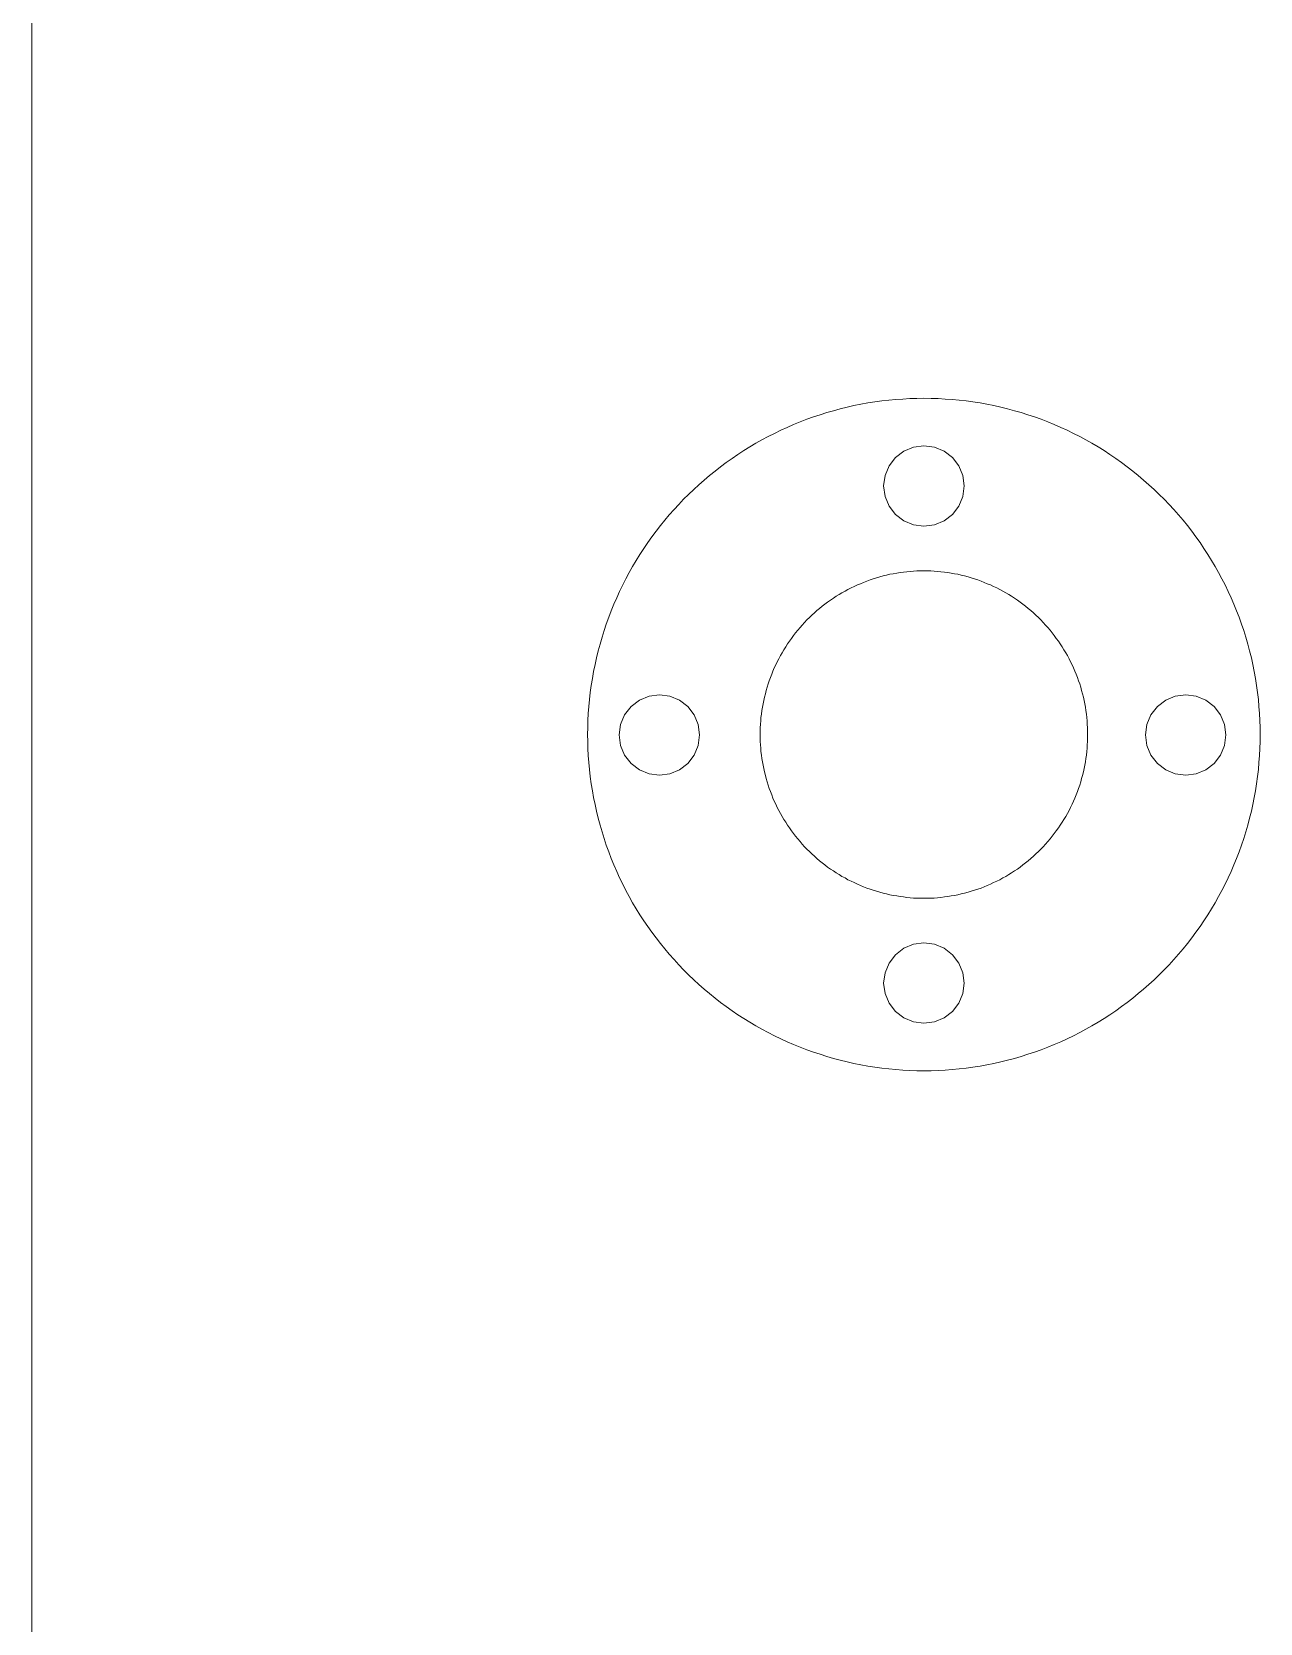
# Model space of a CAD drawing. Extents: x -144 to 2042, y -154 to 468.
# Drawn here: x 1391.7 to 1475.8, y 157 to 265.8 of the extents above; entities that cross this region are included whole.
import ezdxf

# ---------------------------------------------------------------- set-up
doc = ezdxf.new("R2010")
doc.units = 0
doc.layers.add('Layer0', color=7, linetype='BYLAYER', lineweight=5)

msp = doc.modelspace()

# ---------------------------------------------------------------- linework, layer by layer
at = {"layer": 'Layer0'}
for p, q in [((1391.75, -153.74), (1391.75, 467.66)), ((1449.88, 240.56), (1449.4, 240.49)), ((1450.36, 240.61), (1449.88, 240.56)), ((1450.84, 240.66), (1450.36, 240.61)), ((1451.32, 240.69), (1450.84, 240.66)), ((1451.8, 240.72), (1451.32, 240.69)), ((1452.28, 240.73), (1451.8, 240.72)), ((1452.76, 240.74), (1452.28, 240.73)), ((1453.25, 240.73), (1452.76, 240.74)), ((1453.73, 240.72), (1453.25, 240.73)), ((1454.21, 240.69), (1453.73, 240.72)), ((1454.69, 240.66), (1454.21, 240.69)), ((1455.17, 240.61), (1454.69, 240.66)), ((1455.65, 240.56), (1455.17, 240.61)), ((1456.12, 240.49), (1455.65, 240.56)), ((1445.2, 239.46), (1444.75, 239.3)), ((1445.66, 239.61), (1445.2, 239.46)), ((1446.12, 239.76), (1445.66, 239.61)), ((1446.58, 239.89), (1446.12, 239.76)), ((1447.04, 240.02), (1446.58, 239.89)), ((1447.51, 240.13), (1447.04, 240.02)), ((1447.98, 240.24), (1447.51, 240.13)), ((1448.45, 240.33), (1447.98, 240.24)), ((1448.93, 240.42), (1448.45, 240.33)), ((1449.4, 240.49), (1448.93, 240.42)), ((1456.6, 240.42), (1456.12, 240.49)), ((1457.07, 240.33), (1456.6, 240.42)), ((1457.55, 240.24), (1457.07, 240.33)), ((1458.02, 240.13), (1457.55, 240.24)), ((1458.48, 240.02), (1458.02, 240.13)), ((1458.95, 239.89), (1458.48, 240.02)), ((1459.41, 239.76), (1458.95, 239.89)), ((1459.87, 239.61), (1459.41, 239.76)), ((1460.33, 239.46), (1459.87, 239.61)), ((1460.78, 239.3), (1460.33, 239.46)), ((1442.97, 238.55), (1442.54, 238.34)), ((1443.41, 238.75), (1442.97, 238.55)), ((1443.85, 238.94), (1443.41, 238.75)), ((1444.3, 239.12), (1443.85, 238.94)), ((1444.75, 239.3), (1444.3, 239.12)), ((1461.23, 239.12), (1460.78, 239.3)), ((1461.68, 238.94), (1461.23, 239.12)), ((1462.12, 238.75), (1461.68, 238.94)), ((1462.56, 238.55), (1462.12, 238.75)), ((1462.99, 238.34), (1462.56, 238.55)), ((1440.85, 237.41), (1440.44, 237.16)), ((1441.26, 237.66), (1440.85, 237.41)), ((1441.68, 237.89), (1441.26, 237.66)), ((1442.11, 238.12), (1441.68, 237.89)), ((1442.54, 238.34), (1442.11, 238.12)), ((1452.05, 237.4), (1451.39, 237.12)), ((1452.76, 237.49), (1452.05, 237.4)), ((1453.48, 237.4), (1452.76, 237.49)), ((1454.14, 237.12), (1453.48, 237.4)), ((1463.42, 238.12), (1462.99, 238.34)), ((1463.84, 237.89), (1463.42, 238.12)), ((1464.26, 237.66), (1463.84, 237.89)), ((1464.68, 237.41), (1464.26, 237.66)), ((1465.09, 237.16), (1464.68, 237.41)), ((1439.24, 236.35), (1438.86, 236.06)), ((1439.64, 236.63), (1439.24, 236.35)), ((1440.04, 236.9), (1439.64, 236.63)), ((1440.44, 237.16), (1440.04, 236.9)), ((1450.82, 236.68), (1450.38, 236.11)), ((1451.39, 237.12), (1450.82, 236.68)), ((1454.71, 236.68), (1454.14, 237.12)), ((1455.15, 236.11), (1454.71, 236.68)), ((1465.49, 236.9), (1465.09, 237.16)), ((1465.89, 236.63), (1465.49, 236.9)), ((1466.28, 236.35), (1465.89, 236.63)), ((1466.67, 236.06), (1466.28, 236.35)), ((1437.73, 235.15), (1437.37, 234.83)), ((1438.1, 235.46), (1437.73, 235.15)), ((1438.48, 235.76), (1438.1, 235.46)), ((1438.86, 236.06), (1438.48, 235.76)), ((1450.11, 235.45), (1450.01, 234.74)), ((1450.38, 236.11), (1450.11, 235.45)), ((1455.42, 235.45), (1455.15, 236.11)), ((1455.51, 234.74), (1455.42, 235.45)), ((1467.05, 235.76), (1466.67, 236.06)), ((1467.42, 235.46), (1467.05, 235.76)), ((1467.79, 235.15), (1467.42, 235.46)), ((1468.15, 234.83), (1467.79, 235.15)), ((1436.67, 234.17), (1436.33, 233.83)), ((1437.02, 234.51), (1436.67, 234.17)), ((1437.37, 234.83), (1437.02, 234.51)), ((1450.01, 234.74), (1450.11, 234.03)), ((1450.11, 234.03), (1450.38, 233.36)), ((1455.15, 233.36), (1455.42, 234.03)), ((1455.42, 234.03), (1455.51, 234.74)), ((1468.51, 234.51), (1468.15, 234.83)), ((1468.86, 234.17), (1468.51, 234.51)), ((1469.2, 233.83), (1468.86, 234.17)), ((1435.67, 233.13), (1435.35, 232.77)), ((1436, 233.48), (1435.67, 233.13)), ((1436.33, 233.83), (1436, 233.48)), ((1450.38, 233.36), (1450.82, 232.8)), ((1454.71, 232.8), (1455.15, 233.36)), ((1469.53, 233.48), (1469.2, 233.83)), ((1469.86, 233.13), (1469.53, 233.48)), ((1470.17, 232.77), (1469.86, 233.13)), ((1434.74, 232.03), (1434.44, 231.65)), ((1435.04, 232.4), (1434.74, 232.03)), ((1435.35, 232.77), (1435.04, 232.4)), ((1450.82, 232.8), (1451.39, 232.36)), ((1451.39, 232.36), (1452.05, 232.08)), ((1452.05, 232.08), (1452.76, 231.99)), ((1452.76, 231.99), (1453.48, 232.08)), ((1453.48, 232.08), (1454.14, 232.36)), ((1454.14, 232.36), (1454.71, 232.8)), ((1470.49, 232.4), (1470.17, 232.77)), ((1470.79, 232.03), (1470.49, 232.4)), ((1471.08, 231.65), (1470.79, 232.03)), ((1433.88, 230.87), (1433.61, 230.47)), ((1434.16, 231.26), (1433.88, 230.87)), ((1434.44, 231.65), (1434.16, 231.26)), ((1471.37, 231.26), (1471.08, 231.65)), ((1471.65, 230.87), (1471.37, 231.26)), ((1471.92, 230.47), (1471.65, 230.87)), ((1433.34, 230.06), (1433.09, 229.65)), ((1433.61, 230.47), (1433.34, 230.06)), ((1472.18, 230.06), (1471.92, 230.47)), ((1472.44, 229.65), (1472.18, 230.06)), ((1432.61, 228.82), (1432.38, 228.4)), ((1432.84, 229.24), (1432.61, 228.82)), ((1433.09, 229.65), (1432.84, 229.24)), ((1449.98, 228.59), (1449.75, 228.53)), ((1450.21, 228.64), (1449.98, 228.59)), ((1450.43, 228.7), (1450.21, 228.64)), ((1450.66, 228.74), (1450.43, 228.7)), ((1450.9, 228.78), (1450.66, 228.74)), ((1451.13, 228.82), (1450.9, 228.78)), ((1451.36, 228.85), (1451.13, 228.82)), ((1451.59, 228.88), (1451.36, 228.85)), ((1451.83, 228.9), (1451.59, 228.88)), ((1452.06, 228.92), (1451.83, 228.9)), ((1452.29, 228.93), (1452.06, 228.92)), ((1452.53, 228.94), (1452.29, 228.93)), ((1452.76, 228.94), (1452.53, 228.94)), ((1453, 228.94), (1452.76, 228.94)), ((1453.23, 228.93), (1453, 228.94)), ((1453.47, 228.92), (1453.23, 228.93)), ((1453.7, 228.9), (1453.47, 228.92)), ((1453.93, 228.88), (1453.7, 228.9)), ((1454.17, 228.85), (1453.93, 228.88)), ((1454.4, 228.82), (1454.17, 228.85)), ((1454.63, 228.78), (1454.4, 228.82)), ((1454.86, 228.74), (1454.63, 228.78)), ((1455.09, 228.7), (1454.86, 228.74)), ((1455.32, 228.64), (1455.09, 228.7)), ((1455.55, 228.59), (1455.32, 228.64)), ((1455.78, 228.53), (1455.55, 228.59)), ((1472.68, 229.24), (1472.44, 229.65)), ((1472.92, 228.82), (1472.68, 229.24)), ((1473.15, 228.4), (1472.92, 228.82)), ((1431.95, 227.53), (1431.75, 227.09)), ((1432.16, 227.97), (1431.95, 227.53)), ((1432.38, 228.4), (1432.16, 227.97)), ((1447.37, 227.55), (1447.16, 227.44)), ((1447.57, 227.67), (1447.37, 227.55)), ((1447.78, 227.77), (1447.57, 227.67)), ((1447.99, 227.87), (1447.78, 227.77)), ((1448.21, 227.97), (1447.99, 227.87)), ((1448.42, 228.06), (1448.21, 227.97)), ((1448.64, 228.15), (1448.42, 228.06)), ((1448.86, 228.24), (1448.64, 228.15)), ((1449.08, 228.32), (1448.86, 228.24)), ((1449.3, 228.39), (1449.08, 228.32)), ((1449.53, 228.46), (1449.3, 228.39)), ((1449.75, 228.53), (1449.53, 228.46)), ((1456, 228.46), (1455.78, 228.53)), ((1456.22, 228.39), (1456, 228.46)), ((1456.45, 228.32), (1456.22, 228.39)), ((1456.67, 228.24), (1456.45, 228.32)), ((1456.89, 228.15), (1456.67, 228.24)), ((1457.1, 228.06), (1456.89, 228.15)), ((1457.32, 227.97), (1457.1, 228.06)), ((1457.53, 227.87), (1457.32, 227.97)), ((1457.74, 227.77), (1457.53, 227.87)), ((1457.95, 227.67), (1457.74, 227.77)), ((1458.16, 227.55), (1457.95, 227.67)), ((1458.36, 227.44), (1458.16, 227.55)), ((1473.36, 227.97), (1473.15, 228.4)), ((1473.57, 227.53), (1473.36, 227.97)), ((1473.77, 227.09), (1473.57, 227.53)), ((1431.56, 226.65), (1431.38, 226.21)), ((1431.75, 227.09), (1431.56, 226.65)), ((1445.81, 226.52), (1445.62, 226.37)), ((1445.99, 226.66), (1445.81, 226.52)), ((1446.18, 226.8), (1445.99, 226.66)), ((1446.37, 226.94), (1446.18, 226.8)), ((1446.57, 227.07), (1446.37, 226.94)), ((1446.76, 227.2), (1446.57, 227.07)), ((1446.96, 227.32), (1446.76, 227.2)), ((1447.16, 227.44), (1446.96, 227.32)), ((1458.57, 227.32), (1458.36, 227.44)), ((1458.76, 227.2), (1458.57, 227.32)), ((1458.96, 227.07), (1458.76, 227.2)), ((1459.16, 226.94), (1458.96, 227.07)), ((1459.35, 226.8), (1459.16, 226.94)), ((1459.53, 226.66), (1459.35, 226.8)), ((1459.72, 226.52), (1459.53, 226.66)), ((1459.9, 226.37), (1459.72, 226.52)), ((1473.97, 226.65), (1473.77, 227.09)), ((1474.15, 226.21), (1473.97, 226.65)), ((1431.04, 225.3), (1430.89, 224.85)), ((1431.21, 225.76), (1431.04, 225.3)), ((1431.38, 226.21), (1431.21, 225.76)), ((1444.6, 225.41), (1444.44, 225.23)), ((1444.76, 225.58), (1444.6, 225.41)), ((1444.93, 225.74), (1444.76, 225.58)), ((1445.1, 225.9), (1444.93, 225.74)), ((1445.27, 226.06), (1445.1, 225.9)), ((1445.45, 226.22), (1445.27, 226.06)), ((1445.62, 226.37), (1445.45, 226.22)), ((1460.08, 226.22), (1459.9, 226.37)), ((1460.26, 226.06), (1460.08, 226.22)), ((1460.43, 225.9), (1460.26, 226.06)), ((1460.6, 225.74), (1460.43, 225.9)), ((1460.77, 225.58), (1460.6, 225.74)), ((1460.93, 225.41), (1460.77, 225.58)), ((1461.09, 225.23), (1460.93, 225.41)), ((1474.32, 225.76), (1474.15, 226.21)), ((1474.48, 225.3), (1474.32, 225.76)), ((1474.64, 224.85), (1474.48, 225.3)), ((1430.75, 224.39), (1430.61, 223.92)), ((1430.89, 224.85), (1430.75, 224.39)), ((1443.7, 224.32), (1443.57, 224.13)), ((1443.84, 224.51), (1443.7, 224.32)), ((1443.99, 224.7), (1443.84, 224.51)), ((1444.13, 224.88), (1443.99, 224.7)), ((1444.29, 225.06), (1444.13, 224.88)), ((1444.44, 225.23), (1444.29, 225.06)), ((1461.24, 225.06), (1461.09, 225.23)), ((1461.39, 224.88), (1461.24, 225.06)), ((1461.54, 224.7), (1461.39, 224.88)), ((1461.68, 224.51), (1461.54, 224.7)), ((1461.82, 224.32), (1461.68, 224.51)), ((1461.96, 224.13), (1461.82, 224.32)), ((1474.78, 224.39), (1474.64, 224.85)), ((1474.92, 223.92), (1474.78, 224.39)), ((1430.49, 223.46), (1430.37, 222.99)), ((1430.61, 223.92), (1430.49, 223.46)), ((1442.95, 223.14), (1442.84, 222.93)), ((1443.06, 223.34), (1442.95, 223.14)), ((1443.18, 223.54), (1443.06, 223.34)), ((1443.31, 223.74), (1443.18, 223.54)), ((1443.43, 223.94), (1443.31, 223.74)), ((1443.57, 224.13), (1443.43, 223.94)), ((1462.09, 223.94), (1461.96, 224.13)), ((1462.22, 223.74), (1462.09, 223.94)), ((1462.34, 223.54), (1462.22, 223.74)), ((1462.46, 223.34), (1462.34, 223.54)), ((1462.58, 223.14), (1462.46, 223.34)), ((1462.69, 222.93), (1462.58, 223.14)), ((1475.04, 223.46), (1474.92, 223.92)), ((1475.16, 222.99), (1475.04, 223.46)), ((1430.17, 222.05), (1430.09, 221.58)), ((1430.27, 222.52), (1430.17, 222.05)), ((1430.37, 222.99), (1430.27, 222.52)), ((1442.44, 222.08), (1442.35, 221.86)), ((1442.53, 222.3), (1442.44, 222.08)), ((1442.63, 222.51), (1442.53, 222.3)), ((1442.73, 222.72), (1442.63, 222.51)), ((1442.84, 222.93), (1442.73, 222.72)), ((1462.8, 222.72), (1462.69, 222.93)), ((1462.9, 222.51), (1462.8, 222.72)), ((1463, 222.3), (1462.9, 222.51)), ((1463.09, 222.08), (1463, 222.3)), ((1463.18, 221.86), (1463.09, 222.08)), ((1475.26, 222.52), (1475.16, 222.99)), ((1475.36, 222.05), (1475.26, 222.52)), ((1475.44, 221.58), (1475.36, 222.05)), ((1430.01, 221.1), (1429.94, 220.62)), ((1430.09, 221.58), (1430.01, 221.1)), ((1442.04, 220.98), (1441.98, 220.75)), ((1442.11, 221.2), (1442.04, 220.98)), ((1442.19, 221.42), (1442.11, 221.2)), ((1442.27, 221.64), (1442.19, 221.42)), ((1442.35, 221.86), (1442.27, 221.64)), ((1463.26, 221.64), (1463.18, 221.86)), ((1463.34, 221.42), (1463.26, 221.64)), ((1463.42, 221.2), (1463.34, 221.42)), ((1463.49, 220.98), (1463.42, 221.2)), ((1463.55, 220.75), (1463.49, 220.98)), ((1475.52, 221.1), (1475.44, 221.58)), ((1475.58, 220.62), (1475.52, 221.1)), ((1429.89, 220.14), (1429.84, 219.66)), ((1429.94, 220.62), (1429.89, 220.14)), ((1433.3, 220.09), (1432.73, 219.65)), ((1433.96, 220.36), (1433.3, 220.09)), ((1434.67, 220.46), (1433.96, 220.36)), ((1435.39, 220.36), (1434.67, 220.46)), ((1436.05, 220.09), (1435.39, 220.36)), ((1436.62, 219.65), (1436.05, 220.09)), ((1441.81, 220.07), (1441.76, 219.84)), ((1441.86, 220.3), (1441.81, 220.07)), ((1441.92, 220.53), (1441.86, 220.3)), ((1441.98, 220.75), (1441.92, 220.53)), ((1463.61, 220.53), (1463.55, 220.75)), ((1463.67, 220.3), (1463.61, 220.53)), ((1463.72, 220.07), (1463.67, 220.3)), ((1463.77, 219.84), (1463.72, 220.07)), ((1469.3, 220.09), (1468.73, 219.65)), ((1469.96, 220.36), (1469.3, 220.09)), ((1470.67, 220.46), (1469.96, 220.36)), ((1471.39, 220.36), (1470.67, 220.46)), ((1472.05, 220.09), (1471.39, 220.36)), ((1472.62, 219.65), (1472.05, 220.09)), ((1475.64, 220.14), (1475.58, 220.62)), ((1475.68, 219.66), (1475.64, 220.14)), ((1429.81, 219.18), (1429.78, 218.7)), ((1429.84, 219.66), (1429.81, 219.18)), ((1432.29, 219.08), (1432.02, 218.42)), ((1432.73, 219.65), (1432.29, 219.08)), ((1437.05, 219.08), (1436.62, 219.65)), ((1437.33, 218.42), (1437.05, 219.08)), ((1441.62, 218.91), (1441.6, 218.68)), ((1441.65, 219.14), (1441.62, 218.91)), ((1441.68, 219.38), (1441.65, 219.14)), ((1441.72, 219.61), (1441.68, 219.38)), ((1441.76, 219.84), (1441.72, 219.61)), ((1463.81, 219.61), (1463.77, 219.84)), ((1463.84, 219.38), (1463.81, 219.61)), ((1463.88, 219.14), (1463.84, 219.38)), ((1463.9, 218.91), (1463.88, 219.14)), ((1463.92, 218.68), (1463.9, 218.91)), ((1468.29, 219.08), (1468.02, 218.42)), ((1468.73, 219.65), (1468.29, 219.08)), ((1473.05, 219.08), (1472.62, 219.65)), ((1473.33, 218.42), (1473.05, 219.08)), ((1475.72, 219.18), (1475.68, 219.66)), ((1475.74, 218.7), (1475.72, 219.18)), ((1429.77, 218.22), (1429.76, 217.74)), ((1429.76, 217.74), (1429.77, 217.26)), ((1429.78, 218.7), (1429.77, 218.22)), ((1432.02, 218.42), (1431.92, 217.71)), ((1431.92, 217.71), (1432.02, 216.99)), ((1437.42, 217.71), (1437.33, 218.42)), ((1437.33, 216.99), (1437.42, 217.71)), ((1441.57, 217.97), (1441.56, 217.74)), ((1441.56, 217.74), (1441.57, 217.51)), ((1441.59, 218.44), (1441.57, 218.21)), ((1441.57, 218.21), (1441.57, 217.97)), ((1441.6, 218.68), (1441.59, 218.44)), ((1463.94, 218.44), (1463.92, 218.68)), ((1463.95, 218.21), (1463.94, 218.44)), ((1463.96, 217.97), (1463.95, 218.21)), ((1463.96, 217.74), (1463.96, 217.97)), ((1463.96, 217.51), (1463.96, 217.74)), ((1468.02, 218.42), (1467.92, 217.71)), ((1467.92, 217.71), (1468.02, 216.99)), ((1473.42, 217.71), (1473.33, 218.42)), ((1473.33, 216.99), (1473.42, 217.71)), ((1475.76, 218.22), (1475.74, 218.7)), ((1475.76, 217.74), (1475.76, 218.22)), ((1475.76, 217.26), (1475.76, 217.74)), ((1429.77, 217.26), (1429.78, 216.78)), ((1429.78, 216.78), (1429.81, 216.3)), ((1432.02, 216.99), (1432.29, 216.33)), ((1437.05, 216.33), (1437.33, 216.99)), ((1441.57, 217.51), (1441.57, 217.27)), ((1441.57, 217.27), (1441.59, 217.04)), ((1441.59, 217.04), (1441.6, 216.8)), ((1441.6, 216.8), (1441.62, 216.57)), ((1463.9, 216.57), (1463.92, 216.8)), ((1463.92, 216.8), (1463.94, 217.04)), ((1463.94, 217.04), (1463.95, 217.27)), ((1463.95, 217.27), (1463.96, 217.51)), ((1468.02, 216.99), (1468.29, 216.33)), ((1473.05, 216.33), (1473.33, 216.99)), ((1475.72, 216.3), (1475.74, 216.78)), ((1475.74, 216.78), (1475.76, 217.26)), ((1429.81, 216.3), (1429.84, 215.82)), ((1429.84, 215.82), (1429.89, 215.34)), ((1432.29, 216.33), (1432.73, 215.76)), ((1432.73, 215.76), (1433.3, 215.32)), ((1436.05, 215.32), (1436.62, 215.76)), ((1436.62, 215.76), (1437.05, 216.33)), ((1441.62, 216.57), (1441.65, 216.34)), ((1441.65, 216.34), (1441.68, 216.1)), ((1441.68, 216.1), (1441.72, 215.87)), ((1441.72, 215.87), (1441.76, 215.64)), ((1441.76, 215.64), (1441.81, 215.41)), ((1463.72, 215.41), (1463.77, 215.64)), ((1463.77, 215.64), (1463.81, 215.87)), ((1463.81, 215.87), (1463.84, 216.1)), ((1463.84, 216.1), (1463.88, 216.34)), ((1463.88, 216.34), (1463.9, 216.57)), ((1468.29, 216.33), (1468.73, 215.76)), ((1468.73, 215.76), (1469.3, 215.32)), ((1472.05, 215.32), (1472.62, 215.76)), ((1472.62, 215.76), (1473.05, 216.33)), ((1475.64, 215.34), (1475.68, 215.82)), ((1475.68, 215.82), (1475.72, 216.3)), ((1429.89, 215.34), (1429.94, 214.86)), ((1429.94, 214.86), (1430.01, 214.38)), ((1433.3, 215.32), (1433.96, 215.05)), ((1433.96, 215.05), (1434.67, 214.96)), ((1434.67, 214.96), (1435.39, 215.05)), ((1435.39, 215.05), (1436.05, 215.32)), ((1441.81, 215.41), (1441.86, 215.18)), ((1441.86, 215.18), (1441.92, 214.95)), ((1441.92, 214.95), (1441.98, 214.73)), ((1441.98, 214.73), (1442.04, 214.5)), ((1442.04, 214.5), (1442.11, 214.28)), ((1463.42, 214.28), (1463.49, 214.5)), ((1463.49, 214.5), (1463.55, 214.73)), ((1463.55, 214.73), (1463.61, 214.95)), ((1463.61, 214.95), (1463.67, 215.18)), ((1463.67, 215.18), (1463.72, 215.41)), ((1469.3, 215.32), (1469.96, 215.05)), ((1469.96, 215.05), (1470.67, 214.96)), ((1470.67, 214.96), (1471.39, 215.05)), ((1471.39, 215.05), (1472.05, 215.32)), ((1475.52, 214.38), (1475.58, 214.86)), ((1475.58, 214.86), (1475.64, 215.34)), ((1430.01, 214.38), (1430.09, 213.9)), ((1430.09, 213.9), (1430.17, 213.43)), ((1430.17, 213.43), (1430.27, 212.96)), ((1442.11, 214.28), (1442.19, 214.06)), ((1442.19, 214.06), (1442.27, 213.84)), ((1442.27, 213.84), (1442.35, 213.62)), ((1442.35, 213.62), (1442.44, 213.4)), ((1442.44, 213.4), (1442.53, 213.18)), ((1463, 213.18), (1463.09, 213.4)), ((1463.09, 213.4), (1463.18, 213.62)), ((1463.18, 213.62), (1463.26, 213.84)), ((1463.26, 213.84), (1463.34, 214.06)), ((1463.34, 214.06), (1463.42, 214.28)), ((1475.26, 212.96), (1475.36, 213.43)), ((1475.36, 213.43), (1475.44, 213.9)), ((1475.44, 213.9), (1475.52, 214.38)), ((1430.27, 212.96), (1430.37, 212.49)), ((1430.37, 212.49), (1430.49, 212.02)), ((1442.53, 213.18), (1442.63, 212.97)), ((1442.63, 212.97), (1442.73, 212.76)), ((1442.73, 212.76), (1442.84, 212.55)), ((1442.84, 212.55), (1442.95, 212.34)), ((1442.95, 212.34), (1443.06, 212.14)), ((1462.46, 212.14), (1462.58, 212.34)), ((1462.58, 212.34), (1462.69, 212.55)), ((1462.69, 212.55), (1462.8, 212.76)), ((1462.8, 212.76), (1462.9, 212.97)), ((1462.9, 212.97), (1463, 213.18)), ((1475.04, 212.02), (1475.16, 212.49)), ((1475.16, 212.49), (1475.26, 212.96)), ((1430.49, 212.02), (1430.61, 211.55)), ((1430.61, 211.55), (1430.75, 211.09)), ((1443.06, 212.14), (1443.18, 211.94)), ((1443.18, 211.94), (1443.31, 211.74)), ((1443.31, 211.74), (1443.43, 211.54)), ((1443.43, 211.54), (1443.57, 211.35)), ((1443.57, 211.35), (1443.7, 211.16)), ((1443.7, 211.16), (1443.84, 210.97)), ((1461.68, 210.97), (1461.82, 211.16)), ((1461.82, 211.16), (1461.96, 211.35)), ((1461.96, 211.35), (1462.09, 211.54)), ((1462.09, 211.54), (1462.22, 211.74)), ((1462.22, 211.74), (1462.34, 211.94)), ((1462.34, 211.94), (1462.46, 212.14)), ((1474.78, 211.09), (1474.92, 211.55)), ((1474.92, 211.55), (1475.04, 212.02)), ((1430.75, 211.09), (1430.89, 210.63)), ((1430.89, 210.63), (1431.04, 210.18)), ((1431.04, 210.18), (1431.21, 209.72)), ((1443.84, 210.97), (1443.99, 210.78)), ((1443.99, 210.78), (1444.13, 210.6)), ((1444.13, 210.6), (1444.29, 210.42)), ((1444.29, 210.42), (1444.44, 210.25)), ((1444.44, 210.25), (1444.6, 210.07)), ((1444.6, 210.07), (1444.76, 209.9)), ((1460.77, 209.9), (1460.93, 210.07)), ((1460.93, 210.07), (1461.09, 210.25)), ((1461.09, 210.25), (1461.24, 210.42)), ((1461.24, 210.42), (1461.39, 210.6)), ((1461.39, 210.6), (1461.54, 210.78)), ((1461.54, 210.78), (1461.68, 210.97)), ((1474.32, 209.72), (1474.48, 210.18)), ((1474.48, 210.18), (1474.64, 210.63)), ((1474.64, 210.63), (1474.78, 211.09)), ((1431.21, 209.72), (1431.38, 209.27)), ((1431.38, 209.27), (1431.56, 208.83)), ((1444.76, 209.9), (1444.93, 209.74)), ((1444.93, 209.74), (1445.1, 209.58)), ((1445.1, 209.58), (1445.27, 209.42)), ((1445.27, 209.42), (1445.45, 209.26)), ((1445.45, 209.26), (1445.62, 209.11)), ((1445.62, 209.11), (1445.81, 208.96)), ((1459.72, 208.96), (1459.9, 209.11)), ((1459.9, 209.11), (1460.08, 209.26)), ((1460.08, 209.26), (1460.26, 209.42)), ((1460.26, 209.42), (1460.43, 209.58)), ((1460.43, 209.58), (1460.6, 209.74)), ((1460.6, 209.74), (1460.77, 209.9)), ((1473.97, 208.83), (1474.15, 209.27)), ((1474.15, 209.27), (1474.32, 209.72)), ((1431.56, 208.83), (1431.75, 208.38)), ((1431.75, 208.38), (1431.95, 207.95)), ((1431.95, 207.95), (1432.16, 207.51)), ((1445.81, 208.96), (1445.99, 208.82)), ((1445.99, 208.82), (1446.18, 208.68)), ((1446.18, 208.68), (1446.37, 208.54)), ((1446.37, 208.54), (1446.57, 208.41)), ((1446.57, 208.41), (1446.76, 208.28)), ((1446.76, 208.28), (1446.96, 208.16)), ((1446.96, 208.16), (1447.16, 208.04)), ((1447.16, 208.04), (1447.37, 207.93)), ((1447.37, 207.93), (1447.57, 207.81)), ((1457.95, 207.81), (1458.16, 207.93)), ((1458.16, 207.93), (1458.36, 208.04)), ((1458.36, 208.04), (1458.57, 208.16)), ((1458.57, 208.16), (1458.76, 208.28)), ((1458.76, 208.28), (1458.96, 208.41)), ((1458.96, 208.41), (1459.16, 208.54)), ((1459.16, 208.54), (1459.35, 208.68)), ((1459.35, 208.68), (1459.53, 208.82)), ((1459.53, 208.82), (1459.72, 208.96)), ((1473.36, 207.51), (1473.57, 207.95)), ((1473.57, 207.95), (1473.77, 208.38)), ((1473.77, 208.38), (1473.97, 208.83)), ((1432.16, 207.51), (1432.38, 207.08)), ((1432.38, 207.08), (1432.61, 206.66)), ((1447.57, 207.81), (1447.78, 207.71)), ((1447.78, 207.71), (1447.99, 207.61)), ((1447.99, 207.61), (1448.21, 207.51)), ((1448.21, 207.51), (1448.42, 207.41)), ((1448.42, 207.41), (1448.64, 207.33)), ((1448.64, 207.33), (1448.86, 207.24)), ((1448.86, 207.24), (1449.08, 207.16)), ((1449.08, 207.16), (1449.3, 207.09)), ((1449.3, 207.09), (1449.53, 207.02)), ((1449.53, 207.02), (1449.75, 206.95)), ((1449.75, 206.95), (1449.98, 206.89)), ((1449.98, 206.89), (1450.21, 206.84)), ((1450.21, 206.84), (1450.43, 206.78)), ((1455.09, 206.78), (1455.32, 206.84)), ((1455.32, 206.84), (1455.55, 206.89)), ((1455.55, 206.89), (1455.78, 206.95)), ((1455.78, 206.95), (1456, 207.02)), ((1456, 207.02), (1456.22, 207.09)), ((1456.22, 207.09), (1456.45, 207.16)), ((1456.45, 207.16), (1456.67, 207.24)), ((1456.67, 207.24), (1456.89, 207.33)), ((1456.89, 207.33), (1457.1, 207.41)), ((1457.1, 207.41), (1457.32, 207.51)), ((1457.32, 207.51), (1457.53, 207.61)), ((1457.53, 207.61), (1457.74, 207.71)), ((1457.74, 207.71), (1457.95, 207.81)), ((1472.92, 206.66), (1473.15, 207.08)), ((1473.15, 207.08), (1473.36, 207.51)), ((1432.61, 206.66), (1432.84, 206.24)), ((1432.84, 206.24), (1433.09, 205.83)), ((1433.09, 205.83), (1433.34, 205.42)), ((1450.43, 206.78), (1450.66, 206.74)), ((1450.66, 206.74), (1450.9, 206.7)), ((1450.9, 206.7), (1451.13, 206.66)), ((1451.13, 206.66), (1451.36, 206.63)), ((1451.36, 206.63), (1451.59, 206.6)), ((1451.59, 206.6), (1451.83, 206.58)), ((1451.83, 206.58), (1452.06, 206.56)), ((1452.06, 206.56), (1452.29, 206.55)), ((1452.29, 206.55), (1452.53, 206.54)), ((1452.53, 206.54), (1452.76, 206.54)), ((1452.76, 206.54), (1453, 206.54)), ((1453, 206.54), (1453.23, 206.55)), ((1453.23, 206.55), (1453.47, 206.56)), ((1453.47, 206.56), (1453.7, 206.58)), ((1453.7, 206.58), (1453.93, 206.6)), ((1453.93, 206.6), (1454.17, 206.63)), ((1454.17, 206.63), (1454.4, 206.66)), ((1454.4, 206.66), (1454.63, 206.7)), ((1454.63, 206.7), (1454.86, 206.74)), ((1454.86, 206.74), (1455.09, 206.78)), ((1472.18, 205.42), (1472.44, 205.83)), ((1472.44, 205.83), (1472.68, 206.24)), ((1472.68, 206.24), (1472.92, 206.66)), ((1433.34, 205.42), (1433.61, 205.01)), ((1433.61, 205.01), (1433.88, 204.61)), ((1471.65, 204.61), (1471.92, 205.01)), ((1471.92, 205.01), (1472.18, 205.42)), ((1433.88, 204.61), (1434.16, 204.22)), ((1434.16, 204.22), (1434.44, 203.83)), ((1434.44, 203.83), (1434.74, 203.45)), ((1470.79, 203.45), (1471.08, 203.83)), ((1471.08, 203.83), (1471.37, 204.22)), ((1471.37, 204.22), (1471.65, 204.61)), ((1434.74, 203.45), (1435.04, 203.08)), ((1435.04, 203.08), (1435.35, 202.71)), ((1435.35, 202.71), (1435.67, 202.35)), ((1450.82, 202.68), (1450.38, 202.11)), ((1451.39, 203.12), (1450.82, 202.68)), ((1452.05, 203.4), (1451.39, 203.12)), ((1452.76, 203.49), (1452.05, 203.4)), ((1453.48, 203.4), (1452.76, 203.49)), ((1454.14, 203.12), (1453.48, 203.4)), ((1454.71, 202.68), (1454.14, 203.12)), ((1455.15, 202.11), (1454.71, 202.68)), ((1469.86, 202.35), (1470.17, 202.71)), ((1470.17, 202.71), (1470.49, 203.08)), ((1470.49, 203.08), (1470.79, 203.45)), ((1435.67, 202.35), (1436, 202)), ((1436, 202), (1436.33, 201.65)), ((1436.33, 201.65), (1436.67, 201.31)), ((1450.11, 201.45), (1450.01, 200.74)), ((1450.38, 202.11), (1450.11, 201.45)), ((1455.42, 201.45), (1455.15, 202.11)), ((1455.51, 200.74), (1455.42, 201.45)), ((1468.86, 201.31), (1469.2, 201.65)), ((1469.2, 201.65), (1469.53, 202)), ((1469.53, 202), (1469.86, 202.35)), ((1436.67, 201.31), (1437.02, 200.97)), ((1437.02, 200.97), (1437.37, 200.65)), ((1437.37, 200.65), (1437.73, 200.33)), ((1437.73, 200.33), (1438.1, 200.02)), ((1450.01, 200.74), (1450.11, 200.03)), ((1455.42, 200.03), (1455.51, 200.74)), ((1467.42, 200.02), (1467.79, 200.33)), ((1467.79, 200.33), (1468.15, 200.65)), ((1468.15, 200.65), (1468.51, 200.97)), ((1468.51, 200.97), (1468.86, 201.31)), ((1438.1, 200.02), (1438.48, 199.71)), ((1438.48, 199.71), (1438.86, 199.42)), ((1438.86, 199.42), (1439.24, 199.13)), ((1450.11, 200.03), (1450.38, 199.36)), ((1450.38, 199.36), (1450.82, 198.8)), ((1454.71, 198.8), (1455.15, 199.36)), ((1455.15, 199.36), (1455.42, 200.03)), ((1466.28, 199.13), (1466.67, 199.42)), ((1466.67, 199.42), (1467.05, 199.71)), ((1467.05, 199.71), (1467.42, 200.02)), ((1439.24, 199.13), (1439.64, 198.85)), ((1439.64, 198.85), (1440.04, 198.58)), ((1440.04, 198.58), (1440.44, 198.32)), ((1440.44, 198.32), (1440.85, 198.07)), ((1450.82, 198.8), (1451.39, 198.36)), ((1451.39, 198.36), (1452.05, 198.08)), ((1453.48, 198.08), (1454.14, 198.36)), ((1454.14, 198.36), (1454.71, 198.8)), ((1464.68, 198.07), (1465.09, 198.32)), ((1465.09, 198.32), (1465.49, 198.58)), ((1465.49, 198.58), (1465.89, 198.85)), ((1465.89, 198.85), (1466.28, 199.13)), ((1440.85, 198.07), (1441.26, 197.82)), ((1441.26, 197.82), (1441.68, 197.58)), ((1441.68, 197.58), (1442.11, 197.36)), ((1442.11, 197.36), (1442.54, 197.14)), ((1442.54, 197.14), (1442.97, 196.93)), ((1452.05, 198.08), (1452.76, 197.99)), ((1452.76, 197.99), (1453.48, 198.08)), ((1462.56, 196.93), (1462.99, 197.14)), ((1462.99, 197.14), (1463.42, 197.36)), ((1463.42, 197.36), (1463.84, 197.58)), ((1463.84, 197.58), (1464.26, 197.82)), ((1464.26, 197.82), (1464.68, 198.07)), ((1442.97, 196.93), (1443.41, 196.73)), ((1443.41, 196.73), (1443.85, 196.54)), ((1443.85, 196.54), (1444.3, 196.35)), ((1444.3, 196.35), (1444.75, 196.18)), ((1444.75, 196.18), (1445.2, 196.02)), ((1445.2, 196.02), (1445.66, 195.87)), ((1459.87, 195.87), (1460.33, 196.02)), ((1460.33, 196.02), (1460.78, 196.18)), ((1460.78, 196.18), (1461.23, 196.35)), ((1461.23, 196.35), (1461.68, 196.54)), ((1461.68, 196.54), (1462.12, 196.73)), ((1462.12, 196.73), (1462.56, 196.93)), ((1445.66, 195.87), (1446.12, 195.72)), ((1446.12, 195.72), (1446.58, 195.59)), ((1446.58, 195.59), (1447.04, 195.46)), ((1447.04, 195.46), (1447.51, 195.35)), ((1447.51, 195.35), (1447.98, 195.24)), ((1447.98, 195.24), (1448.45, 195.15)), ((1448.45, 195.15), (1448.93, 195.06)), ((1448.93, 195.06), (1449.4, 194.99)), ((1449.4, 194.99), (1449.88, 194.92)), ((1449.88, 194.92), (1450.36, 194.87)), ((1450.36, 194.87), (1450.84, 194.82)), ((1454.69, 194.82), (1455.17, 194.87)), ((1455.17, 194.87), (1455.65, 194.92)), ((1455.65, 194.92), (1456.12, 194.99)), ((1456.12, 194.99), (1456.6, 195.06)), ((1456.6, 195.06), (1457.07, 195.15)), ((1457.07, 195.15), (1457.55, 195.24)), ((1457.55, 195.24), (1458.02, 195.35)), ((1458.02, 195.35), (1458.48, 195.46)), ((1458.48, 195.46), (1458.95, 195.59)), ((1458.95, 195.59), (1459.41, 195.72)), ((1459.41, 195.72), (1459.87, 195.87)), ((1450.84, 194.82), (1451.32, 194.79)), ((1451.32, 194.79), (1451.8, 194.76)), ((1451.8, 194.76), (1452.28, 194.74)), ((1452.28, 194.74), (1452.76, 194.74)), ((1452.76, 194.74), (1453.25, 194.74)), ((1453.25, 194.74), (1453.73, 194.76)), ((1453.73, 194.76), (1454.21, 194.79)), ((1454.21, 194.79), (1454.69, 194.82))]:
    msp.add_line(p, q, dxfattribs=at)

doc.saveas('drawing.dxf')
